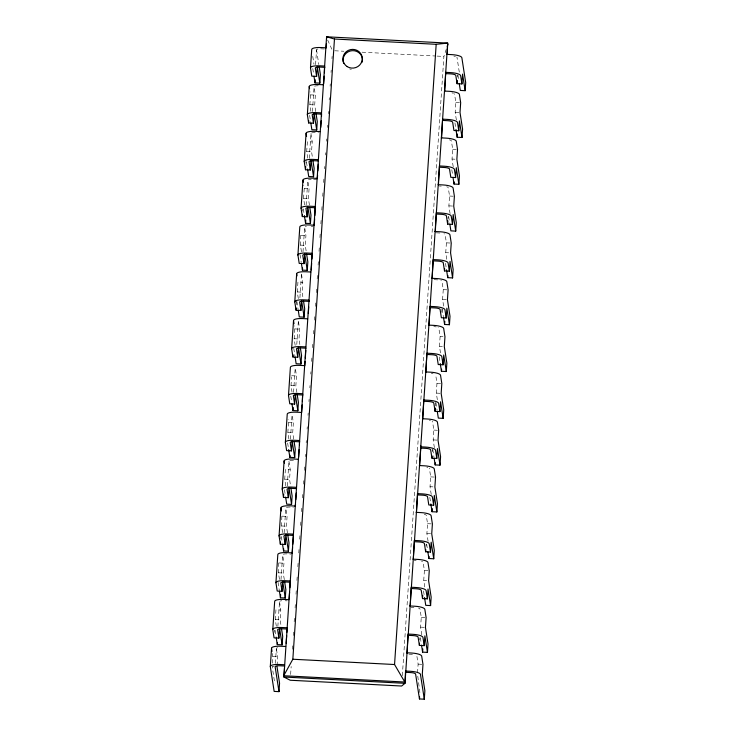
<?xml version="1.0" encoding="UTF-8"?>
<svg xmlns="http://www.w3.org/2000/svg" width="736" height="736" viewBox="0 0 736 736"><rect width="100%" height="100%" fill="white"/><g stroke="black" fill="none" stroke-linecap="round" stroke-linejoin="round"><path stroke-width="0.55" stroke-dasharray="3.68 2.76" d="M272.366 663.127L272.808 656.567L272.329 653.458M274.436 632.38L274.583 630.2M276.322 626.216L275.292 619.592L275.954 609.758L280.793 610.015L280.14 619.841L281.161 626.474M279.459 579.407L278.438 572.783L278.769 560.878M280.72 538.77L280.867 536.581M282.606 532.597L281.575 525.973L281.916 514.068M285.743 485.788L284.722 479.164L285.375 469.329L290.223 469.586L289.561 479.412L290.591 486.045M288.889 438.987L287.859 432.354L288.521 422.528L288.043 419.419M292.026 392.178L291.005 385.544L291.585 376.804M295.173 345.368L294.142 338.735L294.805 328.909L294.326 325.8M296.424 304.722L296.645 301.447M298.31 298.558L297.289 291.925L297.942 282.1L302.79 282.348L302.128 292.183L302.984 297.703M301.456 251.749L300.426 245.116L300.766 233.22M302.708 211.103L302.855 208.923M304.594 204.939L303.572 198.306L304.226 188.48L303.747 185.371M305.928 163.199L306.148 159.924M307.74 158.13L306.71 151.496L307.372 141.671L312.211 141.919L311.558 151.754L312.579 158.378M310.877 111.32L309.856 104.687L310.509 94.861L310.031 91.752M275.374 663.366L276.368 648.536A4.858 1.26 3.8 0 1 277.647 647.708M277.858 626.437L279.514 601.726A4.858 1.26 3.8 0 1 281.768 600.751M280.996 579.628L282.652 554.916A4.858 1.26 3.8 0 1 287.298 553.895L291.18 554.098M284.142 532.818L285.798 508.107A4.858 1.26 3.8 0 1 290.444 507.086L293.351 507.233M287.279 486.018L288.935 461.297A4.858 1.26 3.8 0 1 289.055 460.975M290.426 439.208L292.082 414.488A4.858 1.26 3.8 0 1 292.376 414.018M293.563 392.398L295.219 367.678A4.858 1.26 3.8 0 1 295.771 367.08M296.783 344.466L298.365 320.868A4.858 1.26 3.8 0 1 299.248 320.151M299.92 297.657L301.502 274.059A4.858 1.26 3.8 0 1 302.781 273.231M302.993 251.97L304.649 227.249A4.858 1.26 3.8 0 1 306.388 226.338M306.13 205.16L307.786 180.44A4.858 1.26 3.8 0 1 311.19 179.4M309.276 158.35L310.932 133.639A4.858 1.26 3.8 0 1 315.578 132.609L318.486 132.765M312.414 111.541L314.07 86.83A4.858 1.26 3.8 0 1 314.189 86.508M315.56 64.676L316.554 49.846A4.858 1.26 3.8 0 1 321.2 48.824L325.073 49.027M277.067 665.556L277.656 656.825L276.368 648.536M284.308 579.664L283.277 573.031L283.94 563.206L282.652 554.916M287.445 532.855L286.424 526.222L287.077 516.396L285.798 508.107M293.728 439.236L292.707 432.602L293.36 422.777L292.082 414.488M296.875 392.426L295.844 385.793L296.507 375.967L295.219 367.678M299.846 344.512L298.991 338.983L299.644 329.158L298.365 320.868M306.13 250.893L305.274 245.373L305.928 235.538L304.649 227.249M309.442 205.188L308.412 198.564L309.074 188.729L307.786 180.44M315.726 111.568L314.695 104.944L315.358 95.11L314.07 86.83M290.628 674.507L291.162 666.476M292.321 649.272L292.551 645.831M293.241 635.518L293.471 632.077M294.17 621.754L294.4 618.314M295.09 607.991L295.32 604.55M296.01 594.228L296.24 590.787M296.939 580.465L297.169 577.024M297.859 566.711L298.089 563.27M298.788 552.948L299.018 549.507M299.708 539.184L299.938 535.744M300.628 525.421L300.858 521.98M301.558 511.658L301.788 508.217M302.478 497.904L302.708 494.463M303.407 484.141L303.637 480.7M304.327 470.378L304.557 466.937M305.247 456.614L305.403 454.324M306.176 442.851L306.323 440.56M307.096 429.097L307.252 426.797M308.025 415.334L308.172 413.043M308.945 401.571L309.102 399.28M309.865 387.808L310.022 385.517M310.794 374.044L310.942 371.754M311.641 361.431L311.871 357.99M312.561 347.668L312.791 344.236M313.49 333.914L313.72 330.473M314.41 320.151L314.64 316.71M315.33 306.388L315.56 302.947M316.259 292.624L316.489 289.184M317.179 278.861L317.409 275.43M318.108 265.107L318.338 261.666M319.028 251.344L319.258 247.903M319.948 237.581L320.178 234.14M320.878 223.818L321.108 220.377M321.798 210.054L322.028 206.623M322.727 196.3L322.957 192.86M323.647 182.537L323.877 179.096M324.567 168.774L324.723 166.483M325.496 155.011L325.643 152.72M326.416 141.248L326.572 138.957M327.345 127.494L327.492 125.194M328.265 113.73L328.422 111.44M329.185 99.967L329.342 97.676M330.114 86.204L330.262 83.913M331.034 72.45L331.191 70.15M331.964 58.687L332.111 56.387M402.334 675.703L443.9 56.442L446.218 49.404M417.533 672.86L418.122 664.12L416.843 655.831A4.858 1.26 3.8 0 0 415.72 655.003M419.75 639.934L419.888 637.753M421.802 634.874L420.606 627.136L421.268 617.311L419.98 609.022A4.858 1.26 3.8 0 0 418.425 608.046M424.773 586.96L423.743 580.327L424.405 570.501L423.126 562.212A4.858 1.26 3.8 0 0 421.562 561.237M426.034 546.314L426.181 544.134M428.085 541.254L426.889 533.526L427.552 523.692L426.264 515.402A4.858 1.26 3.8 0 0 426.199 515.237M431.232 494.445L430.026 486.717L430.689 476.882L429.41 468.593A4.858 1.26 3.8 0 0 429.189 468.262M432.391 451.61L432.538 449.42M434.369 447.635L433.173 439.907L433.835 430.072L432.547 421.783A4.858 1.26 3.8 0 0 432.106 421.277M435.454 405.886L435.675 402.61M437.34 399.722L436.31 393.098L436.972 383.263L435.694 374.983A4.858 1.26 3.8 0 0 435.243 374.468M440.487 352.912L439.456 346.288L440.119 336.453L438.831 328.173A4.858 1.26 3.8 0 0 438.086 327.502M441.738 312.276L441.959 308.991M443.624 306.102L442.594 299.478L443.256 289.644L441.977 281.364A4.858 1.26 3.8 0 0 440.855 280.536M446.77 259.293L445.74 252.669L446.402 242.834L445.114 234.554A4.858 1.26 3.8 0 0 443.992 233.726M448.022 218.656L448.169 216.467M450.082 213.596L448.877 205.859L449.54 196.034L448.261 187.744M453.22 166.787L452.024 159.05L452.686 149.224L451.398 140.935A4.858 1.26 3.8 0 0 449.346 139.822M456.366 119.977L455.17 112.24L455.823 102.414L454.544 94.125A4.858 1.26 3.8 0 0 454.324 93.785M457.525 77.133L457.672 74.952M419.888 692.631L417.634 675.05M334.77 50.775L343.868 51.244M362.057 52.192L435.942 56.028M437.083 56.092L443.9 56.442M310.509 94.861L315.358 95.11M455.823 102.414L460.672 102.663M309.856 104.687L314.695 104.944M455.17 112.24L459.043 112.442M452.686 149.224L456.559 149.417M306.71 151.496L311.558 151.754M452.024 159.05L454.931 159.197M317.28 179.676L312.432 179.418A4.858 1.26 3.8 0 0 311.806 179.4M439.346 186.015L441.278 186.116M304.226 188.48L309.074 188.729M449.54 196.034L454.388 196.282M303.572 198.306L308.412 198.564M448.877 205.859L452.76 206.062M311.236 226.329L313.168 226.43M436.2 232.824L440.073 233.027M301.088 235.29L305.928 235.538M446.402 242.834L451.242 243.092M300.426 245.116L305.274 245.373M445.74 252.669L448.647 252.816M434.028 279.68L436.936 279.836A4.858 1.26 3.8 0 1 438.196 279.947M443.256 289.644L448.104 289.901M297.289 291.925L302.128 292.183M442.594 299.478L446.476 299.681M294.805 328.909L299.644 329.158M440.119 336.453L443.026 336.61M294.142 338.735L298.991 338.983M439.456 346.288L442.364 346.435M291.658 375.719L296.507 375.967M436.972 383.263L441.821 383.52M291.005 385.544L295.844 385.793M436.31 393.098L440.192 393.3M288.521 422.528L293.36 422.777M433.835 430.072L438.674 430.33M287.859 432.354L292.707 432.602M433.173 439.907L437.046 440.11M430.689 476.882L434.562 477.084M284.722 479.164L289.561 479.412M430.026 486.717L432.934 486.864M282.238 516.138L287.077 516.396M427.552 523.692L432.391 523.94M281.575 525.973L286.424 526.222M426.889 533.526L430.762 533.72M414.212 560.482L416.144 560.584M279.091 562.948L283.94 563.206M424.405 570.501L428.278 570.704M278.438 572.783L283.277 573.031M423.743 580.327L426.65 580.483M285.126 600.751L287.068 600.852M411.065 607.292L413.972 607.448M421.268 617.311L425.141 617.513M275.292 619.592L280.14 619.841M420.606 627.136L424.479 627.339M408.894 654.157L411.801 654.304A4.858 1.26 3.8 0 1 412.436 654.35M272.808 656.567L277.656 656.825M418.122 664.12L422.97 664.369M274.086 666.503L272.154 666.402L274.712 682.971M327.667 40.011L332.056 49.689M459.282 72.119L457.01 57.426A4.858 1.26 3.8 0 0 456.789 57.086M457.912 74.962L458.592 79.378M454.94 122.875L455.796 128.404M451.803 169.685L452.658 175.214M448.656 216.494L449.687 223.128M445.519 263.304L446.54 269.937M442.207 309.01L443.403 316.738M439.236 356.923L440.091 362.443M435.924 402.629L437.12 410.357M432.777 449.438L433.973 457.166M429.806 497.352L430.661 502.872M426.668 544.162L427.524 549.682M423.522 590.971L424.552 597.595M420.385 637.772L421.406 644.405M316.554 49.846L318.826 64.538M312.763 56.378L313.987 64.28M312.772 68.512L313.628 74.042M309.626 115.322L310.656 121.955M310.932 133.639L312.211 141.919M306.489 162.132L307.51 168.765M303.342 208.941L304.198 214.47M300.03 254.647L301.226 262.384M301.502 274.059L302.79 282.348M296.893 301.456L298.089 309.194M293.747 348.266L294.943 356.003M290.775 396.18L291.631 401.709M287.638 442.989L288.494 448.509M288.935 461.297L290.223 469.586M284.492 489.799L285.522 496.432M281.354 536.608L282.376 543.232M278.042 582.314L279.238 590.042M279.514 601.726L280.793 610.015M275.071 630.228L276.092 636.852M446.697 186.769A4.858 1.26 3.8 0 1 448.04 187.404M351.311 69.304A9.715 9.366 -8.8 0 1 349.664 68.936M424.212 514.298A4.858 1.26 3.8 0 1 426.052 515.071M314.622 86.222A4.858 1.26 3.8 0 1 318.725 85.799M433.789 326.646A4.858 1.26 3.8 0 1 436.236 326.94M426.816 467.369A4.858 1.26 3.8 0 1 427.846 467.618M289.818 460.57A4.858 1.26 3.8 0 1 293.581 460.276M451.95 92.892A4.858 1.26 3.8 0 1 453.422 93.297M431.287 373.492A4.858 1.26 3.8 0 1 433.099 373.75M453.836 56.092A4.858 1.26 3.8 0 1 455.446 56.451M429.373 420.458A4.858 1.26 3.8 0 1 430.496 420.679"/><path stroke-width="1.1" d="M276.994 666.65L279.56 683.22L278.99 691.647L274.151 691.398L270.305 666.54L271.529 648.278A9.715 2.521 3.8 0 1 280.821 646.236L285.66 646.484M276.267 637.956L277.297 644.589L282.136 644.837L279.57 628.268L278.907 638.094L274.068 637.845L272.78 629.556L274.666 601.478A9.715 2.521 3.8 0 1 283.958 599.426L288.806 599.674M279.404 591.146L280.434 597.779L285.283 598.028L282.716 581.458L282.054 591.284L277.205 591.036L275.926 582.746L277.812 554.668A9.715 2.521 3.8 0 1 287.104 552.616L291.944 552.874M282.55 544.346L283.581 550.97L288.42 551.218L285.853 534.649L285.191 544.484L280.352 544.226L279.064 535.937L280.95 507.858A9.715 2.521 3.8 0 1 290.242 505.807L295.09 506.064M285.688 497.536L286.718 504.16L291.566 504.418L289 487.839L288.337 497.674L283.489 497.416L282.21 489.127L284.096 461.049A9.715 2.521 3.8 0 1 293.388 458.997L298.227 459.255M288.659 449.622L289.864 457.35L294.704 457.608L292.137 441.03L291.474 450.864L286.635 450.607L285.356 442.327L287.233 414.239A9.715 2.521 3.8 0 1 296.525 412.188L301.374 412.445M291.971 403.917L293.002 410.541L297.85 410.798L295.283 394.22L294.621 404.055L289.772 403.797L288.494 395.517L290.38 367.43A9.715 2.521 3.8 0 1 299.672 365.378L304.511 365.636M295.118 357.107L296.148 363.731L300.987 363.989L298.42 347.41L297.758 357.245L292.919 356.988L291.64 348.708L293.517 320.62A9.715 2.521 3.8 0 1 302.818 318.568L307.657 318.826M298.264 310.298L299.285 316.922L304.134 317.179L301.567 300.601L300.904 310.436L296.056 310.178L294.777 301.898L296.663 273.81A9.715 2.521 3.8 0 1 305.955 271.768L310.804 272.016M301.401 263.488L302.432 270.112L307.271 270.37L304.704 253.791L304.042 263.626L299.202 263.378L297.924 255.088L299.8 227.001A9.715 2.521 3.8 0 1 309.102 224.958L313.941 225.207M304.373 215.574L305.569 223.312L310.417 223.56L307.85 206.982L307.188 216.816L302.34 216.568L301.061 208.279L302.947 180.191A9.715 2.521 3.8 0 1 312.239 178.149L317.087 178.397M307.685 169.869L308.715 176.502L313.554 176.75L310.988 160.181L310.325 170.007L305.486 169.758L304.207 161.469L306.084 133.382A9.715 2.521 3.8 0 1 315.385 131.339L320.224 131.588M310.831 123.059L311.852 129.692L316.701 129.941L314.134 113.372L313.472 123.197L308.632 122.949L307.344 114.66L309.23 86.572A9.715 2.521 3.8 0 1 318.522 84.53L323.371 84.778M313.968 76.25L314.999 82.883L319.838 83.131L317.271 66.562L316.618 76.388L311.77 76.139L310.491 67.85L311.714 49.597A9.715 2.521 3.8 0 1 321.006 47.546L325.846 47.803M280.352 544.226L280.499 542.046M283.489 497.416L283.71 494.141M292.919 356.988L293.066 354.807M296.056 310.178L296.203 307.998M302.34 216.568L302.487 214.378M305.486 169.758L305.707 166.474M308.632 122.949L308.77 120.759M277.297 644.589L277.435 642.482M280.434 597.779L280.646 594.624M283.581 550.97L283.719 548.863M289.864 457.35L290.002 455.244M293.002 410.541L293.213 407.385M302.432 270.112L302.57 268.014M305.569 223.312L305.78 220.147M314.999 82.883L315.21 79.718M282.136 644.837L282.698 636.419L281.502 628.682M285.283 598.028L285.844 589.61L284.648 581.872M288.42 551.218L288.981 542.8L287.785 535.063M291.566 504.418L292.128 495.99L290.932 488.253M294.704 457.608L295.274 449.181L294.069 441.444M297.85 410.798L298.411 402.371L297.215 394.634M300.987 363.989L301.558 355.562L300.352 347.824M304.134 317.179L304.695 308.752L303.499 301.015M307.271 270.37L307.841 261.942L306.636 254.205M310.417 223.56L310.978 215.133L309.782 207.396M313.554 176.75L314.125 168.323L312.92 160.586M316.701 129.941L317.262 121.514L316.066 113.786M319.838 83.131L320.408 74.704L319.176 66.792M284.492 668.214L283.894 677.019L290.242 680.239L401.644 686.026L404.993 683.312L405.536 671.039L410.375 671.287A9.715 2.521 3.8 0 1 420.458 674.342L424.304 699.2L419.465 698.952L415.61 674.084A4.858 1.26 3.8 0 0 410.578 672.566L405.729 672.308M286.157 643.356L286.672 635.646M286.893 632.344L286.92 627.762L282.081 627.514A9.715 2.521 3.8 0 0 272.78 629.556M289.147 598.754L289.598 592.14M289.892 587.733L290.067 580.952L285.218 580.704A9.715 2.521 3.8 0 0 275.926 582.746M292.22 553.04L292.588 547.538M292.808 544.235L293.324 536.526M295.357 506.23L295.513 504.031M295.808 499.624L296.249 493.019M298.65 457.222L299.166 449.512M299.46 445.105L299.488 440.524L294.648 440.275A9.715 2.521 3.8 0 0 285.356 442.327M301.64 412.62L302.165 404.91M302.386 401.598L302.634 393.723L297.786 393.466A9.715 2.521 3.8 0 0 288.494 395.517M304.787 365.81L305.081 361.404M305.302 358.101L305.817 350.391M308.301 313.49L308.743 306.884M311.218 269.983L311.659 263.378M311.954 258.971L312.055 253.294L307.216 253.037A9.715 2.521 3.8 0 0 297.924 255.088M314.217 225.382L314.658 218.776M314.879 215.464L315.201 206.485L310.353 206.227A9.715 2.521 3.8 0 0 301.061 208.279M317.354 178.572L317.575 175.269M317.869 170.862L318.311 164.257M320.795 127.356L321.236 120.75M321.531 116.343L321.485 112.866L316.636 112.617A9.715 2.521 3.8 0 0 307.344 114.66M323.711 83.849L324.226 76.139M324.447 72.836L324.622 66.056L319.783 65.808A9.715 2.521 3.8 0 0 310.491 67.85M326.122 47.978L326.416 43.571M447.194 54.519L447.681 43.093L436.181 44.298L394.551 664.525L404.791 682.033L283.7 675.74L292.836 659.235L334.466 39.017L326.591 36.8L283.894 677.019L404.993 683.312L447.681 43.093L326.591 36.8L326.784 38.079M407.026 652.952L408.011 634.055L412.859 634.312A9.715 2.521 3.8 0 1 422.942 637.358L424.221 645.647L419.382 645.398L418.094 637.109A4.858 1.26 3.8 0 0 413.052 635.582L408.213 635.334M410.173 606.142L411.157 587.245L415.996 587.503A9.715 2.521 3.8 0 1 426.08 590.548L427.368 598.837L422.519 598.589L421.24 590.3A4.858 1.26 3.8 0 0 416.199 588.772L411.35 588.524M413.31 559.332L414.294 540.436L419.143 540.693A9.715 2.521 3.8 0 1 429.226 543.738L430.505 552.028L425.666 551.779L424.378 543.49A4.858 1.26 3.8 0 0 419.336 541.963L414.497 541.714M416.456 512.523L417.441 493.626L422.28 493.884A9.715 2.521 3.8 0 1 432.363 496.938L433.651 505.218L428.803 504.97L427.524 496.68A4.858 1.26 3.8 0 0 422.482 495.153L417.634 494.905M419.594 465.713L420.928 445.85M422.74 418.904L423.724 400.007L428.564 400.264A9.715 2.521 3.8 0 1 438.647 403.319L439.935 411.599L435.086 411.35L433.808 403.061A4.858 1.26 3.8 0 0 428.766 401.534L423.918 401.286M425.877 372.103L426.862 353.206L431.71 353.455A9.715 2.521 3.8 0 1 441.793 356.509L443.072 364.789L438.233 364.541L436.945 356.252A4.858 1.26 3.8 0 0 431.903 354.724L427.064 354.476M429.024 325.294L430.008 306.397L434.847 306.645A9.715 2.521 3.8 0 1 444.93 309.7L446.218 317.989L441.37 317.731L440.091 309.442A4.858 1.26 3.8 0 0 435.05 307.924L430.201 307.666M432.161 278.484L433.145 259.587L437.994 259.836A9.715 2.521 3.8 0 1 448.077 262.89L449.356 271.179L444.516 270.922L443.228 262.632A4.858 1.26 3.8 0 0 438.187 261.114L433.348 260.857M435.307 231.674L436.292 212.778L441.131 213.026A9.715 2.521 3.8 0 1 451.214 216.08L452.502 224.37L447.654 224.112L446.375 215.832A4.858 1.26 3.8 0 0 441.333 214.305L436.485 214.047M438.444 184.865L439.429 165.968L444.277 166.216A9.715 2.521 3.8 0 1 454.36 169.271L455.639 177.56L450.8 177.302L449.512 169.022A4.858 1.26 3.8 0 0 444.47 167.495L439.631 167.238M441.591 138.055L442.575 119.158L447.414 119.407A9.715 2.521 3.8 0 1 457.498 122.461L458.786 130.75L453.937 130.493L452.658 122.213A4.858 1.26 3.8 0 0 447.617 120.686L442.768 120.428M444.728 91.246L445.712 72.349L450.561 72.597A9.715 2.521 3.8 0 1 460.644 75.652L461.923 83.941L457.084 83.683L455.796 75.403A4.858 1.26 3.8 0 0 450.754 73.876L445.915 73.618M419.382 645.398L419.529 643.209M422.519 598.589L422.74 595.314M425.666 551.779L425.813 549.59M434.148 458.27L435.169 464.904L440.018 465.152L437.451 448.583L436.788 458.408L431.949 458.16L432.096 455.98M435.086 411.35L435.307 408.075M444.516 270.922L444.664 268.741M447.654 224.112L447.874 220.837M457.084 83.683L457.304 80.408M419.465 698.952L419.603 696.845M409.897 605.967L414.745 606.225A9.715 2.521 3.8 0 1 424.828 609.279L426.107 617.559L425.445 627.394L428.012 643.963L427.45 652.39L422.602 652.142L422.814 648.977M416.18 512.357L421.029 512.606A9.715 2.521 3.8 0 1 431.112 515.66L432.391 523.94L431.728 533.775L434.295 550.344L433.734 558.771L428.886 558.523L429.033 556.416M419.327 465.548L424.166 465.796A9.715 2.521 3.8 0 1 434.249 468.85L435.537 477.14L434.875 486.965L437.442 503.534L436.871 511.962L432.032 511.713L432.244 508.548M435.169 464.904L435.316 462.797M428.748 325.119L433.596 325.367A9.715 2.521 3.8 0 1 443.679 328.422L444.958 336.711L444.296 346.536L446.862 363.115L446.301 371.533L441.453 371.284L441.6 369.178M431.894 278.309L436.733 278.558A9.715 2.521 3.8 0 1 446.816 281.612L448.104 289.901L447.442 299.727L450.009 316.305L449.438 324.723L444.599 324.475L444.811 321.319M435.031 231.5L439.88 231.748A9.715 2.521 3.8 0 1 449.963 234.802L451.242 243.092L450.579 252.917L453.146 269.496L452.585 277.923L447.736 277.665L447.884 275.558M441.315 137.88L446.163 138.129A9.715 2.521 3.8 0 1 456.246 141.183L457.525 149.472L456.863 159.298L459.43 175.876L458.868 184.304L454.02 184.046L454.167 181.939M444.461 91.071L449.3 91.319A9.715 2.521 3.8 0 1 459.384 94.374L460.672 102.663L460.009 112.488L462.576 129.067L462.006 137.494L457.166 137.236L457.378 134.081M424.221 645.647L424.884 635.821L427.45 652.39M427.368 598.837L428.021 589.012L430.588 605.581L425.748 605.332L424.552 597.595M430.505 552.028L431.167 542.202L433.734 558.771M433.651 505.218L434.304 495.392L436.871 511.962M439.935 411.599L440.588 401.773L443.155 418.342L438.316 418.094L437.285 411.461M443.072 364.789L443.734 354.964L446.301 371.533M446.218 317.989L446.872 308.154L449.438 324.723M449.356 271.179L450.018 261.344L452.585 277.923M452.502 224.37L453.164 214.535L455.722 231.113L450.883 230.856L449.852 224.232M455.639 177.56L456.302 167.725L458.868 184.304M458.786 130.75L459.448 120.916L462.006 137.494M461.923 83.941L462.585 74.106L465.152 90.684L460.304 90.427L459.282 83.803M424.304 699.2L424.874 690.773L422.308 674.204L422.97 664.369L421.682 656.089A9.715 2.521 3.8 0 0 411.599 653.034L406.76 652.777M430.588 605.581L431.158 597.154L428.591 580.584L429.254 570.75L427.966 562.47A9.715 2.521 3.8 0 0 417.882 559.415L413.043 559.158M440.018 465.152L440.579 456.725L438.012 440.156L438.674 430.33L437.396 422.041A9.715 2.521 3.8 0 0 427.312 418.986L422.464 418.738M443.155 418.342L443.725 409.924L441.158 393.346L441.821 383.52L440.533 375.231A9.715 2.521 3.8 0 0 430.45 372.177L425.61 371.928M455.722 231.113L456.292 222.686L453.726 206.108L454.388 196.282L453.1 187.993A9.715 2.521 3.8 0 0 443.017 184.938L438.178 184.69M465.152 90.684L465.695 82.542L461.849 57.675A9.715 2.521 3.8 0 0 451.766 54.63L446.927 54.372M447.212 46.377L447.874 44.362M334.466 39.017L436.181 44.298M324.824 67.335L319.976 67.077A4.858 1.26 3.8 0 0 315.33 68.098L316.618 76.388M321.678 114.135L316.839 113.887A4.858 1.26 3.8 0 0 312.193 114.908L313.472 123.197M318.338 159.675L313.499 159.418A9.715 2.521 3.8 0 0 304.207 161.469M318.541 160.945L313.692 160.696A4.858 1.26 3.8 0 0 309.046 161.718L310.325 170.007M315.394 207.754L310.555 207.506A4.858 1.26 3.8 0 0 305.909 208.527L307.188 216.816M312.257 254.564L307.409 254.316A4.858 1.26 3.8 0 0 302.763 255.337L304.042 263.626M305.771 346.914L300.932 346.656A9.715 2.521 3.8 0 0 291.64 348.708M305.974 348.183L301.125 347.935A4.858 1.26 3.8 0 0 296.479 348.956L297.758 357.245M302.827 394.993L297.988 394.744A4.858 1.26 3.8 0 0 293.342 395.766L294.621 404.055M299.69 441.802L294.842 441.554A4.858 1.26 3.8 0 0 290.196 442.575L291.474 450.864M293.204 534.143L288.365 533.894A9.715 2.521 3.8 0 0 279.064 535.937M293.406 535.422L288.558 535.173A4.858 1.26 3.8 0 0 283.912 536.194L285.191 544.484M290.26 582.231L285.421 581.983A4.858 1.26 3.8 0 0 280.766 583.004L282.054 591.284M287.123 629.041L282.274 628.783A4.858 1.26 3.8 0 0 277.628 629.814L278.907 638.094M292.836 659.235L394.551 664.525M284.436 664.746L279.597 664.488A9.715 2.521 3.8 0 0 270.305 666.54M284.639 666.016L279.79 665.767A4.858 1.26 3.8 0 0 275.144 666.788L278.99 691.647M455.97 129.508L457.166 137.236M452.999 177.422L454.02 184.046M446.54 269.937L447.736 277.665M443.569 317.851L444.599 324.475M440.257 363.547L441.453 371.284M436.788 458.408L435.51 450.128A9.715 2.521 3.8 0 0 425.426 447.074L420.578 446.816L420.78 448.095L425.62 448.344A4.858 1.26 3.8 0 1 430.661 449.871L431.949 458.16M430.836 503.976L432.032 511.713M427.864 551.89L428.886 558.523M421.581 645.509L422.602 652.142M309.23 86.572L309.552 88.642M306.084 133.382L306.572 136.491M302.947 180.191L303.269 182.261M296.663 273.81L296.985 275.88M300.904 310.436L299.626 302.146A4.858 1.26 3.8 0 1 304.272 301.125L309.111 301.374L308.918 300.104L304.069 299.846A9.715 2.521 3.8 0 0 294.777 301.898M293.517 320.62L294.004 323.73M284.096 461.049L284.418 463.119M288.337 497.674L287.049 489.385A4.858 1.26 3.8 0 1 291.704 488.364L296.544 488.612L296.35 487.333L291.502 487.085A9.715 2.521 3.8 0 0 282.21 489.127M280.95 507.858L281.437 510.959M271.529 648.278L272.007 651.388M343.73 63.526A9.715 9.366 -8.8 0 1 352.139 50.674A9.715 9.366 -8.8 0 1 362.204 62.146M347.19 66.599A9.715 9.366 -8.8 0 0 362.268 59.248A9.715 9.366 -8.8 0 0 348.284 50.388A9.715 9.366 -8.8 0 0 347.19 66.599"/></g></svg>
